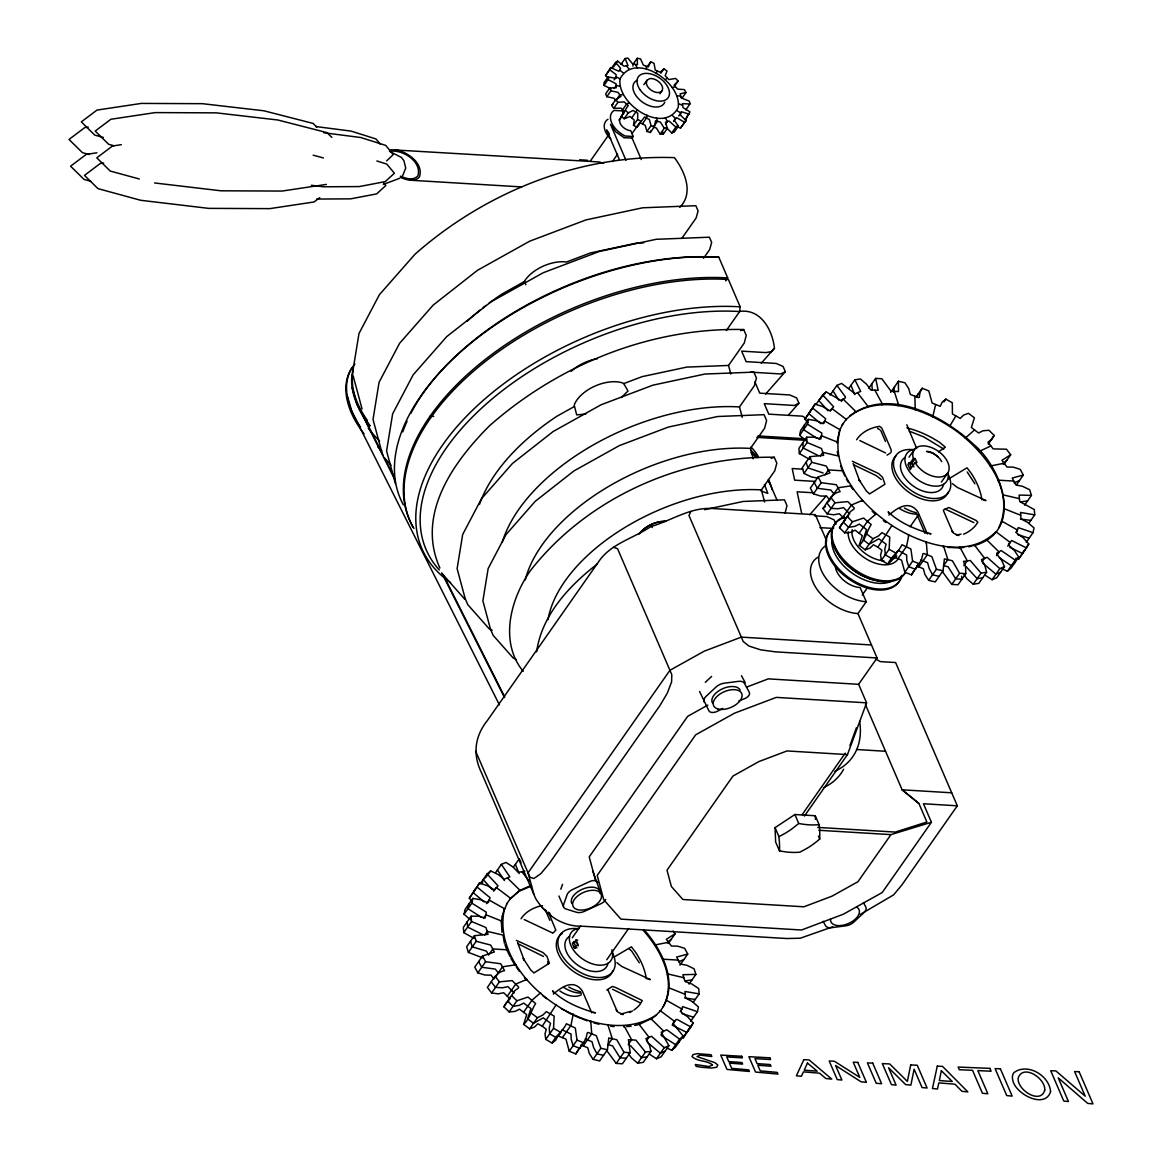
<?xml version="1.0" encoding="UTF-8"?>
<svg xmlns="http://www.w3.org/2000/svg" width="1162" height="1162" viewBox="0 0 1162 1162"><rect width="100%" height="100%" fill="white"/><g stroke="black" fill="none" stroke-linecap="round" stroke-linejoin="round"><path stroke-width="1.5" d="M673.016 930.98L675.122 933.769L666.334 939.303L671.447 946.028L677.562 946.144L684.65 948.352L687.73 954.06L676.618 957.067L680.307 963.995L686.858 965.288L694.063 968.759L695.864 974.381L682.922 974.715L685.028 981.541L691.739 983.967L698.725 988.572L699.146 993.873L684.97 991.491L685.406 997.897L691.971 1001.368L698.42 1006.917L697.447 1011.666L682.66 1006.641L680.903 1011.303L681.411 1012.363L687.555 1016.706L693.162 1022.996L690.853 1026.976L677.243 1019.524L676.11 1019.51L672.958 1023.272L683.198 1036.112L679.625 1039.148L666.814 1029.779L661.193 1032.234L668.934 1045.669L664.272 1047.645L651.577 1036.301L645.883 1038.654L649.253 1044.377L651.01 1051.276L645.462 1052.104L635.904 1040.121L628.41 1039.729L630.196 1052.67L624.009 1052.307L616.775 1039.758L608.801 1037.927L607.421 1049.809L600.856 1048.255L596.28 1035.662L588.19 1032.481L587.275 1032.8L585.837 1039.075L575.902 1053.905L569.235 1051.247L565.967 1039.133L557.891 1035.865L555.843 1040.063L552.211 1043.055L545.762 1039.409L553.548 1028.297L554.158 1016.111L546.343 1011.637L543.003 1014.934L537.41 1017.738L529.625 1028.849L523.655 1024.361L526.706 1014.658L519.501 1009.182L515.027 1011.419L509.13 1011.899L503.901 1006.786L506.254 1002.821L508.825 1000.932M916.339 396.591L922.178 388.268L928.83 390.926L932.098 403.025L940.189 406.308L942.222 402.11L945.853 399.118L952.317 402.764L952.419 413.919L960.233 418.407L963.559 415.11L968.44 413.323L974.41 417.797L971.359 427.514L978.578 432.99L983.037 430.753L988.949 430.274L994.164 435.387L991.811 439.352L987.961 442.185L993.176 448.881L1006.466 449.215L1010.708 454.749L1001.92 460.297L1007.033 467.022L1013.148 467.124L1020.236 469.332L1023.315 475.04L1012.204 478.047L1015.893 484.975L1022.458 486.282L1029.663 489.754L1031.449 495.375L1019.118 495.085L1019.699 501.548L1034.311 509.566L1034.732 514.853L1020.556 512.471L1020.991 518.877L1027.557 522.348L1034.006 527.911L1033.033 532.646L1018.246 527.621L1016.489 532.283L1016.997 533.343L1023.141 537.686L1028.762 543.99L1026.438 547.97L1011.695 540.504L1008.543 544.252L1008.819 545.283L1014.252 550.323L1018.783 557.092L1015.21 560.142L1001.179 550.527L996.778 553.214L996.793 554.187L1001.31 559.677L1004.52 566.664L999.857 568.639L987.177 557.295L981.469 559.634L984.839 565.357L986.596 572.256L981.048 573.084L970.27 560.476L963.501 561.406L965.593 567.114L965.796 573.665L959.594 573.287L952.361 560.738L944.401 558.907L943.021 570.789L936.441 569.249L931.866 556.642L923.775 553.475L922.86 553.78L921.437 560.055L911.487 574.885L904.835 572.227L901.552 560.128L893.476 556.845L891.443 561.043L887.797 564.035L881.348 560.389L889.133 549.292L889.743 537.105L881.929 532.632L878.603 535.914L872.996 538.732L865.211 549.829L859.255 545.356L862.306 535.638L855.087 530.162L850.613 532.399L844.716 532.879L839.501 527.766L841.84 523.801M832.718 926.811L800.298 938.213L786.645 938.518L583.004 926.259C562.757 926.826 546.242 915.511 535.74 898.705L481.489 772.759C472.484 754.399 474.75 736.272 487.386 720.513L598.386 562.074C610.413 543.685 633.464 538.442 650.764 526.618C671.578 520.591 691.07 506.617 713.555 508.578L815.375 514.708L826.705 541.027M819.704 839.051L819.806 834.926A76.445 13.305 73.5 0 0 819.137 824.7L815.274 815.753L794.895 814.518L775.069 827.649L775.635 842L779.499 850.947L786.587 852.022A76.445 47.076 35 0 0 799.877 852.167L806.777 848.463A76.445 60.38 -53.4 0 0 819.704 839.051L818.411 836.059M632.912 66.103L633.116 64.171L637.226 58.303L640.509 58.855L643.312 65.028L648.193 67.047L650.647 61.877L652.347 62.501L654.032 63.329L655.237 70.04L660.103 72.204L663.894 68.848L667.017 71.027L665.143 75.733L668.818 79.582L675.558 78.435L676.909 79.728L678.071 81.122L674.991 85.523M637.226 58.303L637.444 64.738L632.738 64.026L627.93 58.1L625.098 58.507L620.987 64.375L622.324 64.055M625.098 58.507L627.974 65.508L623.936 66.176L617.647 61.136L615.569 62.457L620.595 68.311L618.925 71.274L610.776 67.643L610.108 68.602L609.687 69.735L616.121 74.629L616.049 78.391L608.06 76.91L608.089 79.539L603.979 85.422L611.11 88.82M620.087 78.842C616.296 104.072 663.72 135.388 678.201 107.427C682.007 82.197 634.568 50.867 620.087 78.842L616.194 76.924L614.146 79.858M646.856 115.009L646.551 117.928L642.441 123.797L639.521 122.983M678.071 81.122L674.033 85.175L677.591 89.082L684.36 89.619L685.987 92.524L680.22 93.773L681.15 97.84L689.327 101.181L689.763 102.619L689.908 103.984L682.341 103.65L683.082 107.674L689.952 111.872L685.304 120.136L687.904 114.806M726.352 330.502L739.642 311.532L740.165 306.812L728.385 279.476A232.255 129.534 -23.3 0 0 485.614 361.266A232.255 129.534 -23.3 0 0 412.946 527.112M922.178 388.268L919.97 392.32L919.302 397.244L918.372 397.549L910.296 394.383L908.8 388.762L904.995 382.806L898.429 381.252L898.487 391.594L890.934 391.086L881.856 378.754L875.654 378.391L868.842 388.108M501.984 932.345L501.403 921.989L502.216 915.54M672.144 1025.16L674.701 1021.514L660.379 1010.766L659.813 1011.565C680.104 985.972 663.052 950.69 643.995 929.745L643.428 930.544C661.004 950.4 676.923 980.568 663.299 1006.626M837.192 441.357L839.545 430.521L842.711 424.217M849.93 415.749C883.222 392.146 928.162 410.462 957.706 431.973C985.434 453.122 1015.864 491.265 998.884 527.606M352.957 370.504L358.985 333.523L379.408 294.683L415.066 254.158C484.801 192.689 576.875 155.33 670.343 157.524L674.425 157.625C684.708 171.38 694.135 192.921 679.785 207.402M585.721 414.035L576.686 414.892L574.202 405.16A30.619 17.081 -23.3 0 1 622.251 382.835L623.776 383.591L627.988 391.057L621.307 397.491M536.626 651.867C541.608 615.294 569.206 585.619 597.5 563.875M893.505 392.233L894.537 386.801M470.508 919.825L464.059 914.262L465.032 909.512L472.818 898.415L480.647 899.722L487.328 902.627L488.33 902.424L490.088 897.747L477.103 887.071L479.427 883.091L487.328 885.662L493.748 889.526L494.881 889.54L498.019 885.793L487.081 873.969L490.64 870.919L498.309 874.608L504.177 879.271L509.784 876.831L501.345 864.397L506.007 862.422L513.096 867.041L518.165 872.313L524.861 871.253M472.818 898.415L471.845 903.15L464.059 914.262M806.108 440.805L799.645 435.242L800.618 430.506L808.403 419.395L816.232 420.702L822.914 423.607L823.916 423.404L825.674 418.741L812.688 408.065L815.012 404.085L822.928 406.642L829.334 410.52L830.467 410.535L833.619 406.773L822.667 394.949L826.24 391.914L840.968 400.498L845.37 397.811L845.37 396.852L836.931 385.392L841.593 383.416L854.985 393.744L860.693 391.391L854.854 379.785L860.403 378.957L866.634 384.288L870.672 389.924L878.167 390.316L875.654 378.391M808.403 419.395L807.43 424.145L799.645 435.242M468.925 903.963L467.952 908.713L481.329 917.225M646.943 80.265L646.319 83.286A9.18 5.665 35 0 0 656.791 92.481A9.18 5.665 35 0 0 661.788 85.392A9.18 5.665 35 0 0 649.573 78.667L646.943 80.265L643.835 84.695M804.511 424.943L803.538 429.693L816.915 438.205M891.239 452.178L891.022 449.491L881.842 428.168L879.518 426.309L875.102 427.224A73.409 45.202 35 0 0 858.181 437.537L856.626 439.744M935.642 404.579L932.737 416.766M785.004 513.328L786.994 505.717L784.452 499.82L743.259 501.447L704.622 509.697M523.655 1024.361C529.988 1018.522 531.15 1010.286 535.609 1003.59L527.998 997.054L516.916 1000.787L509.13 1011.899M859.255 545.356C865.574 539.517 866.736 531.281 871.195 524.57L863.584 518.034L852.501 521.782L844.716 532.879M502.652 914.044L507.126 903.237M486.471 903.629L489.028 899.984L504.511 908.742C488.36 977.736 596.702 1053.643 656.08 1015.094M822.914 423.389L824.613 420.964L840.097 429.722C829.145 469.027 861.681 505.049 891.937 525.485C921.277 544.382 967.496 560.026 995.965 531.746L1010.286 542.494L1007.744 546.14M560.81 889.206L562.524 884.297M642.441 123.797L645.273 125.438L646.929 131.48L650.313 132.483L650.938 130.769M650.313 132.483L654.424 126.614L655.557 120.746L660.423 122.126L664.272 128.256L667.38 128.328L665.434 122.242L669.08 121.051L675.863 127.108L678.347 126.222L674.25 120.122L676.647 117.696L684.563 122.271L686.161 120.528L680.351 115.082L681.237 111.683L689.415 114.268M849.901 745.713L856.423 727.673M608.685 78.391L605.576 75.603L610.776 67.643M656.225 73.613L657.184 70.998M638.664 125.307L636.791 127.152L633.493 125.307L634.205 120.006L630.036 116.49L624.168 118.756L621.307 116.287L624.314 112.307L621.205 108.24L613.797 108.226L612.635 106.831L611.691 105.393L615.802 99.525L620.958 96.475L618.01 92.364L610.922 90.825L609.803 87.934L616.209 87.702L616.078 83.867L608.089 79.539M621.307 116.287L628.221 105.481L624.168 101.878L617.908 102.358L615.802 99.525M804.424 816.058L847.49 754.588L866.591 702.836L858.616 684.316L877.078 657.968L857.948 613.565A38.942 23.981 35 0 1 817.278 589.671A38.942 23.981 35 0 1 817.946 557.194M402.56 175.941L405.727 168.083L403.897 160.676L401.471 157.48L389.415 151.263M690.896 511.425L688.964 515.521L743.201 641.468L748.865 646.028L760.587 649.819L775.257 651.838L877.078 657.968M561.464 1031.188L560.099 1033.991L556.104 1037.506L549.655 1033.86L549.248 1027.862L550.541 1023.243L543.264 1017.839L533.518 1023.301L527.548 1018.813L530.961 1008.587L523.742 1003.111L519.283 1005.348L513.023 1006.35L507.794 1001.223L510.51 996.749M488.839 303.282A188.055 104.885 -23.3 0 1 502.144 293.942L524.469 281.495L525.253 280.013A30.619 17.081 -23.3 0 1 564.485 261.784L566.243 262.089L590.354 252.967L636.456 243.105L643.675 242.829M575.902 1053.905L578.11 1049.852M911.487 574.885L913.695 570.832M916.571 396.867L918.285 393.816M582.351 1043.781L579.794 1048.356L573.127 1045.698L571.167 1039.322L571.065 1034.093L562.147 1029.793M917.951 564.761L915.38 569.336L908.728 566.678L906.752 560.302L906.65 555.073L898.792 550.686L897.732 550.773L895.684 554.971L891.69 558.486L885.241 554.84L884.834 548.842L886.127 544.223L878.85 538.819L869.103 544.281L863.134 539.793L866.547 529.582L859.328 524.106L854.869 526.342L848.609 527.33L843.394 522.217L846.096 517.744L848.667 515.841M472.193 901.61L469.317 898.182L479.427 883.091M807.793 422.605L804.903 419.162L815.012 404.085M1015.82 558.254L1018.653 559.067L1024.869 549.539L1022.545 553.519L1009.865 547.346M475.534 888.654L473.21 892.634L484.089 901.886M811.12 409.634L808.796 413.614L820.909 423.738M891.937 525.485L877.862 547.171L873.432 544.76L870.106 548.043L865.211 549.829M955.803 415.981L949.674 426.338M685.391 1034.107L683.067 1038.087L690.853 1026.976M689.284 1028.559L686.96 1032.539L672.987 1025.581M988.47 443.928L990.271 440.935M503.901 1006.786L514.751 990.692L518.615 987.86L518.47 986.843L512.166 980.612L499.399 981.846L491.613 992.958L487.372 987.424C492.136 981.149 495.854 972.187 504.526 970.662L500.72 963.748L485.629 961.729L482.535 956.021L494.358 951.983L490.669 945.069L476.202 941.307L474.416 935.686L488.055 934.335L485.948 927.523L471.54 921.495L471.118 916.208L478.541 916.179L485.208 917.995L486.312 912.199L471.845 903.15M839.501 527.766L850.337 511.672L854.201 508.84L854.055 507.823L847.752 501.592L834.984 502.826L827.199 513.938L822.957 508.404C827.736 502.129 831.455 493.182 840.126 491.642L836.32 484.728L821.214 482.709L818.121 477.001L829.944 472.978L826.269 466.049L811.788 462.302L810.001 456.681L823.655 455.33L821.534 448.503L807.125 442.49L806.704 437.188L814.126 437.159L820.793 438.975L821.897 433.179L807.43 424.145M605.576 75.603L609.687 69.735M615.569 62.457L611.459 68.326L612.389 67.556M613.536 67.004L617.647 61.136M608.06 76.91L603.949 82.778L603.979 85.422M609.803 87.934L605.692 93.802L606.811 96.693L613.899 98.233L615.758 100.673L619.869 94.805L623.326 94.601M606.811 96.693L610.922 90.825M614.204 88.385L616.252 85.451L620.145 86.351M613.797 108.226L617.908 102.358M647.554 66.278L650.647 61.877M622.556 109.853L626.667 103.984L629.31 102.692M590.107 161.387L608.714 134.836M619.041 120.093L622.135 115.663M624.168 118.756L628.279 112.888L633.029 110.434L637.764 113.15L637.604 119.439L633.493 125.307M660.815 73.25L663.894 68.848M631.779 117.841L637.459 109.751M612.389 161.605L617.545 154.241M632.012 133.586L639.245 123.274M659.914 93.773L661.977 90.825M636.791 127.152L644.605 116.97L649.384 119.57L651.04 125.612L654.424 126.614M641.322 159.557L632.099 138.133L633.246 136.491L630.748 130.696A9.18 5.665 35 0 1 621.162 125.06A9.18 5.665 35 0 1 621.321 117.391M646.929 131.48L651.04 125.612M685.987 92.524L681.876 98.392L681.179 96.925M665.477 124.363L667.54 121.429L665.361 118.088M656.515 117.885L657.489 121.197L653.378 127.065L656.312 127.994L660.161 134.124L664.272 128.256M660.161 134.124L663.27 134.196L667.38 128.328M673.524 121.516L675.587 118.582L672.464 115.575M678.71 115.924L680.758 112.99L677.025 110.637M685.798 109.853L689.908 103.984M666.131 127.413L671.752 132.976L675.863 127.108M678.347 126.222L674.236 132.09L671.752 132.976M676.763 126.164L680.453 128.14L684.563 122.271M686.161 120.528L680.453 128.14M681.774 238.471L696.125 217.991L698.101 210.947L695.835 205.689L642.644 207.795L585.968 219.909L529.64 241.217L477.524 270.281L433.165 305.112L399.583 343.327L379.059 382.327L373.017 419.467L381.833 452.192M703.547 258.284L709.692 249.51L711.667 242.451L709.401 237.208L656.21 239.299L599.534 251.413L543.206 272.736L491.09 301.8L446.731 336.617L413.149 374.832L392.64 413.846L386.583 450.972L395.414 483.697M725.64 280.87L727.717 277.921L718.799 257.209L716.228 257.151A228.769 127.588 -23.3 0 0 410.796 413.483M730.825 374.091L728.545 365.449L744.246 343.037L746.236 335.44L743.695 329.543C650.633 327.35 558.966 364.534 489.551 425.728C452.919 462.418 415.909 514.577 439.89 568.044M502.289 542.102A172.266 96.083 -23.3 0 1 739.497 406.932L754.428 385.61L756.433 377.999L753.891 372.116L705 374.033L652.884 385.174L601.103 404.768L553.199 431.494L512.413 463.507L481.533 498.643L462.679 534.491L457.116 568.639L465.221 598.72L467.763 604.618L488.999 628.613L492.136 630.167M525.239 579.954A162.796 90.796 -23.3 0 1 750.449 448.416L764.625 428.182L766.615 420.571L764.073 414.674L717.753 416.504L668.368 427.064L619.317 445.627L573.912 470.944L535.275 501.272L506.022 534.564L488.156 568.538L482.884 600.885L490.567 629.397L493.109 635.294L513.226 658.026L516.349 659.566M469.317 898.182L477.103 887.071M804.903 419.162L812.688 408.065M480.269 883.686L487.081 873.969M815.855 404.666L822.667 394.949M487.735 875.088L490.64 870.919M826.24 391.914L818.774 400.512L828.012 410.796M548.072 619.622A153.326 85.523 -23.3 0 1 761.4 489.899L774.807 470.755L776.812 463.144L774.27 457.247C681.876 455.896 587.827 497.263 530.511 570.498C510.481 598.924 499.094 642.136 523.205 671.331M495.506 872.735L501.345 864.397M830.118 395.109L836.931 385.392M471.118 916.208L463.347 927.305L463.754 932.607L474.096 938.431M806.704 437.188L798.933 448.3L799.34 453.587L809.696 459.411M463.754 932.607L471.54 921.495M799.34 453.587L807.125 442.49M493.734 891.181L496.29 887.536L510.612 898.299L519.966 890.31L530.598 885.676M830.176 410.956L831.876 408.53L846.197 419.279L845.631 420.078C882.248 383.983 942.091 414.573 973.015 443.84C1002.632 468.039 1024.724 531.557 973.814 545.719L974.366 544.92L984.563 558.196L982.006 561.827M513.43 867.128L519.269 858.805L521.099 862.785M849.015 388.108L854.854 379.785M841.332 401.427L843.031 399.002L855.566 411.29L855 412.089M483.436 918.445L485.977 914.814L501.955 921.19L501.403 921.989M819.021 439.439L821.563 435.794L837.541 442.17L836.989 442.969M474.416 935.686L466.63 946.798L468.417 952.419L483.261 958.069M810.001 456.681L802.216 467.778L804.002 473.399L811.207 476.87L817.772 478.178M468.417 952.419L476.202 941.307M804.002 473.399L811.788 462.302M484.743 935.018L487.285 931.372L503.059 935.09L504.395 943.21M820.328 455.998L822.87 452.367L838.644 456.07M503.945 909.541L504.511 908.742M839.545 430.521L840.097 429.722M506.574 904.036L510.612 898.299L510.045 899.097L519.966 890.31L507.445 878.022M482.535 956.021L474.75 967.133L477.843 972.841L484.932 975.034L491.047 975.15L494.039 978.898M818.121 477.001L810.35 488.113L813.429 493.821L820.517 496.029L826.632 496.13L829.624 499.878L838.122 487.75L851.441 485.789L850.874 486.587L852.966 489.536M867.23 406.903L867.796 406.104L857.6 392.829M489.492 953.799L492.891 948.947L507.75 949.848L507.198 950.647L510.103 956.646M825.078 474.793L828.477 469.942L843.336 470.828L842.784 471.627L844.963 476.13M477.843 972.841L485.629 961.729M813.429 493.821L821.214 482.709M881.784 404.754L882.35 403.955L874.942 390.272M890.644 392.364L898.429 381.252M494.881 977.692L502.536 966.769L515.855 964.809L515.289 965.607L510.83 958.142M898.037 405.741L898.604 404.942L894.304 391.449M915.278 409.808L914.828 396.286M509.973 998.971L507.3 996.183L515.797 984.054L526.996 979.319L526.43 980.118L524.454 977.721M845.558 519.951L842.9 517.163L851.397 505.034L862.582 500.299L862.015 501.098M943.922 401.892L945.853 399.118M572.3 937.778L580.637 925.882M909.018 457.16L914.218 449.723M523.626 1012.175L532.123 1000.046L540.693 992.74M859.212 533.155L867.709 521.026L876.279 513.72L875.712 514.519L872.154 511.251M574.711 948.41L577.761 944.067L576.599 942.033L573.665 941.685L572.358 943.544L574.086 947.582L577.006 947.756M909.25 462.665L907.943 464.539L909.686 468.562L910.993 466.703L909.25 462.665L912.155 462.839L913.898 466.877M573.999 942.934L576.018 940.029L577.775 940.131M910.383 462.781L913.419 458.424L912.853 456.434A20.408 12.579 35 0 1 935.149 449.287A20.408 12.579 35 0 1 946.129 474.779A20.408 12.579 35 0 1 916.31 464.495L915.162 462.461L910.078 469.709M911.11 464.335L915.177 458.54L913.419 458.424M574.086 947.582L575.393 945.708L573.665 941.685M555.785 1005.29L556.337 1004.491L542.276 1026.177L537.846 1023.766L534.505 1027.063L529.625 1028.849M965.317 438.103L974.453 429.998M606.767 959.739L628.627 928.525M862.248 595.075L867.462 587.638M910.151 526.691L918.488 514.795M941.394 482.085L947.64 473.166M552.211 1043.055C555.61 1035.502 563.091 1031.086 566.388 1023.737L575.306 1028.021L577.02 1040.135L569.235 1051.247M887.797 564.035C891.196 556.496 898.676 552.066 901.973 544.717L910.892 549.001L912.606 561.13L904.835 572.227M572.706 1014.862L573.273 1014.063L570.934 1025.45L562.437 1037.579M908.306 535.856L908.858 535.057L906.52 546.445L898.023 558.573M857.948 613.565L866.256 601.713L860.171 587.58A20.408 12.579 35 0 1 835.376 566.998M979.014 451.524L990.765 445.99M988.325 443.71L994.164 435.387M590.18 1021.834L590.732 1021.035L591.734 1033.759L583.237 1045.887L580.884 1045.045M925.765 542.828L926.317 542.029L927.334 554.739L918.837 566.867L916.469 566.025M654.569 945.055L668.455 942.28M990.155 466.035L1004.041 463.275M942.992 546.881L943.559 546.082L947.858 559.576L944.459 564.427M668.31 943.486L675.122 933.769M1003.895 464.466L1010.708 454.749M583.237 1045.887L587.783 1047.79L589.279 1053.397L593.07 1059.366L600.856 1048.255M662.674 960.015L663.226 959.216L678.1 960.102M918.837 566.867L923.369 568.77L924.865 574.391L928.67 580.346L936.441 569.249M998.26 480.995L998.812 480.197L1013.685 481.083M607.421 1049.809L599.65 1060.921L593.07 1059.366M623.66 1026.874L624.226 1026.075L631.634 1039.758L628.235 1044.609M943.021 570.789L935.236 581.901L928.67 580.346M947.974 547.418L959.246 547.868L959.812 547.07L967.22 560.752L963.821 565.603M667.366 974.758L667.932 973.959L683.692 977.678M1002.951 495.753L1003.518 494.954L1019.277 498.658M679.944 965.157L687.73 954.06M1016.518 484.757L1023.315 475.04M668.47 988.673L669.021 987.874L684.999 994.251M1004.055 509.653L1004.607 508.854L1020.585 515.231M607.13 1051.087L616.223 1063.404L624.009 1052.307M942.716 572.067L951.809 584.399L959.594 573.287M639.826 1024.172L651.01 1018.754L663.546 1031.028L660.989 1034.674M986.044 540.533L986.596 539.734L999.131 552.023L996.575 555.654M665.913 1001.121L666.465 1000.322L681.963 1009.066L680.264 1011.492M1001.499 522.101L1002.065 521.302L1017.549 530.061L1015.849 532.486M630.196 1052.67L622.425 1063.782L616.223 1063.404M965.796 573.665L958.011 584.762L951.809 584.399M995.413 532.545L995.965 531.746M802.158 814.649L845.21 753.208M646.421 1040.847L648.977 1037.201L638.78 1023.925M689.051 984.112L695.864 974.381M1024.637 505.092L1031.449 495.375M628.41 1053.658L631.431 1057.87L637.677 1063.201L645.462 1052.104M963.995 574.638L967.016 578.865L973.262 584.195L981.048 573.084M651.01 1051.276L643.225 1062.388L637.677 1063.201M986.596 572.256L978.811 583.368L973.262 584.195M693.307 1002.21L699.146 993.873M1028.893 523.19L1034.732 514.853M649.384 1054.137L656.486 1058.756L664.272 1047.645M984.969 575.117L992.072 579.736L999.857 568.639M668.934 1045.669L661.149 1056.781L656.486 1058.756M1004.52 566.664L996.735 577.761L992.072 579.736M690.635 1021.383L697.447 1011.666M1026.235 542.363L1033.033 532.646M666.349 1047.833L671.839 1050.259L679.625 1039.148M1001.934 568.814L1007.425 571.239L1015.21 560.142M683.198 1036.112L675.412 1047.223L671.839 1050.259M1018.783 557.092L1010.998 568.203L1007.425 571.239M686.364 1032.713L693.162 1022.996M1025.843 548.144L1028.762 543.99M1018.653 559.067L1026.438 547.97M875.582 658.956L880.317 661.614L895.611 662.543L957.314 805.803L923.441 803.755L931.416 822.275L890.934 834.621L857.948 881.711L831.992 896.178L803.944 906.796L682.893 899.504L671.389 886.504L667.003 870.207L732.975 776.042L758.931 761.56L786.979 750.942L847.49 754.588M931.416 822.275L882.19 892.561L843.452 914.16L801.577 930.007L620.929 919.127L603.746 899.722L597.195 875.393L695.66 734.834L734.399 713.236L776.274 697.389L866.591 702.836M957.314 805.803L901.814 885.023L893.593 894.885L860.272 914.45M842.159 425.016L846.197 419.279M521.041 918.764L522.595 916.557A73.409 45.202 35 0 1 539.517 906.244L542.465 905.619M761.313 363.183L774.458 348.237C772.425 329.95 760.718 308.162 739.221 311.474M765.642 394.078L785.323 371.666L783.057 366.422L776.245 363.459L746.164 361.643L741.632 351.142L765.758 352.594L771.437 351.621L774.458 348.237M788.475 415.037L798.89 403.185L796.638 397.927L789.811 394.964L759.73 393.148L754.864 381.833M809.754 514.722L825.993 496.232M638.824 534.186C645.07 526.357 654.99 521.549 664.969 521.302M606.84 989.995L612.359 986.451L615.337 987.351L642.252 1000.54L639.884 1004.636A73.409 45.202 35 0 1 633.944 1009.996M655.528 1015.893L660.379 1010.766M386.626 160.893L393.293 154.531L385.711 145.395L360.845 137.537L323.617 132.729M705.319 682.326L711.609 676.429M819.137 824.7L812.616 824.962A76.445 47.076 35 0 1 798.744 823.466L792.426 828.521A76.445 60.38 -53.4 0 1 778.918 836.596L779.397 842.043A76.445 13.305 73.5 0 1 779.499 850.947M481.068 883.57L482.869 882.031M948.7 478.904L967.031 467.807L971.374 473.53A73.409 45.202 35 0 1 981.396 496.799L981.817 499.776M486.762 876.482L483.189 879.518L492.427 889.816M1014.891 562.64L1011.318 565.691L999.32 557.76M679.305 1041.66L675.732 1044.711L661.352 1035.618M665.114 79.858L667.264 78.072M829.595 500.59L826.85 502.855L831.091 508.39L838.092 508.738L843.51 507.649L849.8 513.894M1002.704 463.696L1006.815 460.297M667.119 942.716L671.229 939.317M611.691 105.393L613.115 104.231M319.753 197.671L314.045 201.97L269.729 208.637L208.623 208.361L140.66 200.285L97.957 188.622L84.477 175.389L100.15 163.581L103.694 163.043M822.957 508.404L825.485 506.53M887.042 455.141L890.353 453.107M650.444 1019.553L654.25 1016.808M869.394 494.01L884.965 484.249L882.612 477.393L878.617 473.559L852.356 461.256M938.533 451.844L945.345 447.152L939.666 442.446A73.409 45.202 35 0 0 912.722 429.49L906.897 427.877M888.93 515.086C898.357 506.995 909.541 500.125 917.922 511.963L927.363 533.895M533.808 973.03L549.379 963.254L547.011 956.413L543.032 952.564L516.349 940.378M553.33 994.106C562.771 986.015 573.955 979.145 582.336 990.968L591.748 1012.828M614.233 956.965L631.445 946.827L635.788 952.549A73.409 45.202 35 0 1 645.811 975.819L646.232 978.796M573.941 406.744L556.932 416.228A181.737 101.37 -23.3 0 0 479.528 504.308M707.832 705.087L687.686 716.315L589.221 856.873L595.772 881.203M722.662 708.399L717.985 711.013A7.016 3.907 -23.3 0 1 708.951 710.926L699.582 691.477M943.312 510.045L948.817 507.489L976.225 520.503L977.808 522.304L975.484 525.616A73.409 45.202 35 0 1 963.618 534.186M519.414 891.109L531.644 885.923M553.083 932.984L555.843 930.21L548.377 912.112M785.323 371.666L780.762 373.961L750.681 372.145M798.89 403.185L794.343 405.465L764.247 403.65L768.779 414.151L802.535 416.185L806.428 418.683M1000.627 572.212L995.965 574.188L982.921 563.352M665.042 1051.232L660.379 1053.208L647.336 1042.372M1014.077 482.767L1019.437 480.589M678.492 961.787L683.837 959.609M623.776 383.591L642.165 376.633L686.727 367.105L728.545 365.449M746.527 687.12L768.285 678.869L858.616 684.316M738.872 700.875L743.912 698.958A6.638 3.704 -23.3 0 0 749.243 692.203L744.392 683.271A8.846 4.938 -23.3 0 0 738.335 681.368L724.144 683.212A8.846 4.924 -23.3 0 0 716.141 686.931L706.075 696.358A8.846 4.924 -23.3 0 0 704.099 701.979M740.673 330.676L743.695 329.543M771.248 458.394L774.27 457.247M383.358 184.409L399.626 178.323M630.559 1011.361L620.798 1014.092L623.224 1014.513L618.111 1012.262L616.223 1009.662L617.211 1011.419L607.958 989.908M984.388 499.907L983.531 500.125L985.972 500.575L957.386 487.474L952.448 483.653M648.803 978.927L647.946 979.145L650.371 979.581L621.801 966.493L616.862 962.673M672.275 87.528L675.383 86.787M961.032 534.113L956.384 535.072L958.81 535.493L953.697 533.256L951.809 530.642L952.811 532.414L943.544 510.902M968.542 546.808L972.057 546.082M634.713 1025.465L638.214 1024.724M88.225 127.108L84.681 127.646L69.008 139.455L82.473 152.672L89.314 154.546M121.327 144.684L112.453 146.02L96.795 157.829L110.259 171.061L139.309 178.992M96.896 152.788L86.264 154.401L70.591 166.195L84.056 179.427L90.897 181.301M326.362 184.409L282.032 191.062L220.925 190.8L154.575 182.957M982.703 577.819L977.155 578.632L966.029 566.533M647.118 1056.839L641.569 1057.652L630.429 1045.553M1021.209 501.795L1027.557 500.924M685.624 980.801L691.971 979.944M959.246 547.868L963.763 547.447M626.681 1026.612L631.198 1026.191M390.839 149.724L598.938 161.939L603.659 163.246M391.87 151.104C404.332 150.392 421.937 162.128 417.913 175.854C413.411 180.865 405.756 178.585 400.483 176.145M400.294 177.263C406.09 179.95 414.514 182.463 419.467 176.944C423.956 163.043 407.092 151.597 394.949 149.666M316.601 199.065L350.692 198.847L376.677 193.894L385.799 185.513L383.634 182.913M633.246 136.491L625.214 136.012A19.391 11.94 35 0 1 614.175 110.405L622.222 110.884L623.471 113.789M623.907 137.61L632.099 138.133M579.577 159.804L587.609 160.283M409.721 180.183L521.767 186.922M430.1 416.185L433.687 416.403M757.914 435.924L806.37 438.844M756.796 437.377L806.341 440.354M915.162 462.461L916.905 462.563L915.177 458.54M802.855 469.187L792.193 468.533L794.663 480.167L815.608 481.431M813.313 492.775L797.117 491.802L801.678 513.401M814.431 515.812L826.821 516.567L834.084 519.864L835.986 524.294M819.907 527.635L831.905 528.347M871.471 644.968L741.327 637.125L704.245 651.17L669.922 670.3L528.056 872.822L533.866 894.362M856.554 749.519L885.531 751.262M951.707 792.804L902.133 789.811L865.429 704.579M817.743 827.402L895.292 832.079L926.884 822.013L918.91 803.494L902.133 789.811L918.91 803.494M818.949 830.293L890.934 834.621M552.516 932.941L524.178 919.549M626.303 1058.233L620.116 1057.856L612.519 1045.815L608.016 1044.667L612.272 1038.596L607.973 1025.102M1030.839 520.416L1020.454 519.022M695.254 999.436L684.868 998.027M676.938 95.821L680.656 96.17M943.602 565.647L948.105 566.795L955.701 578.836L961.904 579.213L961.628 576.192M610.733 1026.249L614.044 1026.612M315.628 126.513L351.142 131.117L375.994 138.961L380.337 144.19M311.358 185.266L323.414 186.791L359.29 186.574L385.276 181.606L394.397 173.24L386.815 164.103L376.88 160.952M827.199 513.938L833.851 514.81L839.254 513.72L842.9 517.163M491.613 992.958L498.266 993.83L503.669 992.74L507.3 996.183M928.903 533.489L931.052 533.866C915.612 529.567 899.737 523.045 888.146 511.817L889.308 513.793M593.317 1012.509L595.467 1012.872C580.027 1008.587 564.151 1002.065 552.56 990.837L553.722 992.813M939.128 576.352L932.549 574.798L929.121 568.32L927.61 562.713L920.711 559.953M603.543 1055.357L596.963 1053.818L593.535 1047.34L592.024 1041.718L585.125 1038.973M1029.154 538.209L1017.665 534.636M693.554 1017.215L682.079 1013.656M313.188 155.171L323.428 157.959M103.316 137.45L94.776 135.112L81.311 121.879L96.983 110.085L141.299 103.418L202.406 103.679L263.919 110.797L313.086 123.419L316.747 127.036M113.789 145.7L108.676 144.306L95.197 131.074L110.869 119.265L155.2 112.598L216.306 112.859L277.82 119.991L326.972 132.613L331.867 137.421M593.651 1022.807L598.866 1024.245M613.623 547.317L617.559 548.696L671.796 674.643L671.592 681.92L667.308 693.162L660.089 705.334L549.089 863.773L540.867 873.635L533.852 878.53L529.916 877.165L475.679 751.204M909.309 431.146L923.746 436.912L943.762 449.055M582.888 1019.219L587.26 1020.788M678.579 103.81L682.515 105.234M912.606 561.13L919.273 563.773M577.02 1040.135L583.687 1042.793M945.011 508.985L973.887 522.624M574.159 1015.501L581.421 1018.696M859.764 440.529L885.589 452.948M853.939 464.931L876.279 475.679L881.217 479.499M518.354 943.951L543.525 956.457M612.49 989.225L640.364 1002.937M640.901 121.284L637.604 119.439M760.994 490.96L767.806 493.4L764.48 484.525M565.56 1011.129L571.283 1014.121M889.133 549.292L895.582 552.938M553.548 1028.297L559.997 1031.943M877.862 547.171L881.885 550.28L880.593 554.913L881.348 560.389M561.348 1008.689L564.136 1010.388M542.276 1026.177L546.285 1029.3L545.007 1033.919L545.762 1039.409M877.557 428.284L879.968 429.896M541.971 907.304L546.256 911.516L545.268 909.759L549.844 920.377M624.052 137.653L615.831 131.887L610.5 124.363L626.013 160.371M938.228 457L932.65 453.078L926.608 451.408C933.159 451.306 939.738 457.741 941.728 461.619M883.338 520.649L886.01 522.522M867.026 534.244L872.996 538.732M531.441 1013.264L537.41 1017.738M619.709 70.156L623.195 72.872M628.279 112.888L625.417 110.419M542.669 995.587L546.474 998.637M823.088 472.978L807.895 467.85L806.108 462.229M868.944 493.284L866.474 491.177L858.762 479.34L859.778 481.184L853.155 463.493M629.136 948.889L631.605 950.995L639.303 962.819M533.343 972.303L530.874 970.197L523.176 958.359L524.193 960.204L517.569 942.513M847.272 516.654L852.501 521.782M511.687 995.674L516.916 1000.787M514.214 992.914L507.925 986.669L502.507 987.758L495.506 987.395L491.25 981.875M818.222 455.548L803.232 448.038L802.826 442.737M482.637 934.568L467.647 927.058L467.226 921.756M384.099 457.45L391.028 465.279M442.417 573.941L464.771 599.2M626.42 65.885L629.107 69.095M838.862 400.164L833.038 390.94M504.395 880.549L497.452 869.96M830.728 497.292L834.984 502.826M495.143 976.312L499.399 981.846M522.014 871.849L529.146 881.145M967.191 471.975L974.889 483.813M609.266 133.688L606.593 129.926L619.288 159.397M516.335 967.074L519.458 971.49M846.43 479.122L848.202 482.114M833.866 493.821L830.888 490.073L817.322 488.258L814.228 482.564M498.28 972.841L495.288 969.079L481.736 967.278L478.642 961.584M854.753 394.601L850.962 385.334M519.167 873.606L515.376 864.354M741.487 675.747L744.711 681.702A6.638 3.704 -23.3 0 1 745.103 683.009M863.41 902.583L865.835 907.043A8.846 4.924 -23.3 0 1 863.874 912.678L853.809 922.105A8.846 4.924 -23.3 0 1 845.791 925.823L831.6 927.668A8.846 4.938 -23.3 0 1 825.557 925.765L823.132 921.292M361.295 411.842L383.286 455.562M384.927 458.801L393.061 474.997M443.564 575.393L504.642 696.851M395.283 480.429L356.966 404.245L352.13 387.585M441.749 572.808L504.511 697.621M499.428 704.884L351.883 411.508L347.046 394.848M635.585 64.549L637.197 67.933M916.687 448.547L906.81 424.798M880.854 430.739L885.429 441.371M916.978 514.606L925.083 533.445M768.576 480.545L777.16 500.488M794.895 814.518L798.744 823.466M651.01 524.701L652.245 527.563M775.069 827.649L778.918 836.596M524.469 281.495L525.863 284.734M599.795 890.542L593.172 872.212A6.638 3.704 -23.3 0 0 592.547 871.006M558.907 895.989L563.439 906.491M578.298 945.883L576.018 940.029M549.699 912.998L550.948 915.903M840.547 465.671L842.218 470.145M504.962 944.691L506.632 949.151M488.636 955.019L486.428 951.126L472.309 946.87L470.523 941.249M353.204 376.081L362.065 408.966M739.497 406.932L742.227 417.303M750.449 448.416L753.179 458.787M761.4 489.899L764.596 501.999M837.323 451.553L837.831 455.097M663.037 132.119L663.27 134.196M646.232 66.321L646.566 69.488M871.761 383.939L872.313 389.982M815.274 815.753L815.419 819.341M610.791 139.106A19.391 11.94 35 0 1 607.973 119.265M381.775 450.609A85.741 52.798 35 0 1 377.955 447.196M360.569 427.151A85.741 52.798 35 0 1 354.962 363.938M369.806 425.568A85.741 52.798 35 0 1 353.335 368.775M370.01 425.829A81.456 50.169 35 0 1 360.932 411.406M768.678 480.414A113.237 63.155 -23.3 0 1 772.134 489.725M750.957 447.065A113.237 63.155 -23.3 0 1 758.19 456.419M750.637 450.188A113.237 63.155 -23.3 0 1 757.856 457.668M750.986 452.846A113.237 63.155 -23.3 0 1 756.317 457.508M768.372 479.47A113.237 63.155 -23.3 0 1 769.796 484.278M581.407 994.716A20.408 12.579 35 0 1 559.91 991.012M632.549 1010.882A73.409 45.202 35 0 1 629.586 1012.494M581.508 993.089A24.3 14.961 35 0 1 563.904 987.497M580.709 991.782A32.115 19.783 35 0 1 568.814 987.032M548.348 964.01A32.115 19.783 35 0 1 547.694 961.497M612.679 971.011A32.115 19.783 35 0 1 572.198 970.517A32.115 19.783 35 0 1 562.481 933.318M611.895 949.775A24.3 14.961 35 0 1 598.996 965.157A24.3 14.961 35 0 1 571.82 947.364A24.3 14.961 35 0 1 579.039 928.264M611.938 952.056A32.115 19.783 35 0 1 598.009 977.547A32.115 19.783 35 0 1 559.561 950.56A32.115 19.783 35 0 1 578.85 928.845M607.987 963.327A24.3 14.961 35 0 1 577.935 965.259A24.3 14.961 35 0 1 569.569 936.383M947.974 472.658A24.3 14.961 35 0 1 933.159 486.007A24.3 14.961 35 0 1 907.072 467.705A24.3 14.961 35 0 1 914.625 449.244M947.524 473.036A32.115 19.783 35 0 1 933.594 498.527A32.115 19.783 35 0 1 895.147 471.554A32.115 19.783 35 0 1 914.436 449.825M948.265 492.005A32.115 19.783 35 0 1 909.134 492.485A32.115 19.783 35 0 1 896.338 455.562M943.573 484.322A24.3 14.961 35 0 1 913.521 486.239A24.3 14.961 35 0 1 905.154 457.363M917.094 514.083A24.3 14.961 35 0 1 899.504 508.491M916.31 512.762A32.115 19.783 35 0 1 904.399 508.012M843.627 769.259A105.379 64.898 35 0 1 823.364 787.72M859.648 721.399A105.379 64.898 35 0 1 834.912 771.248M901.61 575.51A42.878 26.406 35 0 1 848.58 578.908A42.878 26.406 35 0 1 833.808 527.94M896.759 555.901A26.203 16.137 35 0 1 890.818 560.069M883.904 560.825A26.203 16.137 35 0 1 852.182 529.727M897.79 559.329A29.021 17.88 35 0 1 868.029 559.953A29.021 17.88 35 0 1 848.187 531.993M905.314 572.735A42.878 26.406 35 0 1 848.057 564.107A42.878 26.406 35 0 1 844.338 516.829M904.632 573.708A42.878 26.406 35 0 1 847.388 565.081A42.878 26.406 35 0 1 843.656 517.802M901.843 576.265A42.878 26.406 35 0 1 849.262 577.935A42.878 26.406 35 0 1 833.009 527.969M893.113 580.361A38.578 23.763 35 0 1 852.472 573.36A38.578 23.763 35 0 1 832.108 537.541M883.788 580.956A38.578 23.763 35 0 1 834.258 544.993M664.795 102.183A18.185 11.199 35 0 1 641.163 101.138A18.185 11.199 35 0 1 637.415 80.149M364.04 433.804A85.741 52.798 35 0 1 352.159 367.613M379.582 440.994A81.456 50.169 35 0 1 368.325 428.255M367.381 420.441A85.741 52.798 35 0 1 353.132 371.274M402.778 431.93A228.769 127.588 -23.3 0 1 407.049 421.24M403.359 504.845A232.255 129.534 -23.3 0 1 476.028 339.013A232.255 129.534 -23.3 0 1 718.799 257.209M413.962 528.478A232.255 129.534 -23.3 0 1 482.738 361.455A232.255 129.534 -23.3 0 1 727.717 277.921M467.298 321.133A188.055 104.885 -23.3 0 1 480.371 309.847M483.145 307.639A188.055 104.885 -23.3 0 1 485.977 305.446M597.689 882.713A6.638 3.704 -23.3 0 0 589.279 881.74L572.808 889.395A8.846 4.938 -23.3 0 0 567.041 894.798L563.614 904.632A8.846 4.924 -23.3 0 0 565.981 908.974L576.555 912.301A8.846 4.924 -23.3 0 0 584.66 911.255L601.132 903.6A7.016 3.907 -23.3 0 0 605.663 899.446M571.864 903.513A15.309 8.541 -23.3 0 1 584.137 888.538A15.309 8.541 -23.3 0 1 600.173 893.607M856.597 907.072A15.309 8.541 -23.3 0 1 849.059 923.238A15.309 8.541 -23.3 0 1 830.539 919.186M712.437 702.879A15.309 8.541 -23.3 0 1 722.227 688.906A15.309 8.541 -23.3 0 1 740.179 689.981M639.681 533.474A20.364 11.359 -23.3 0 1 665.768 521.36M450.551 582.554A232.255 129.534 -23.3 0 1 474.59 408.283A232.255 129.534 -23.3 0 1 740.165 306.812M439.294 569.976A228.769 127.588 -23.3 0 1 489.26 401.355A228.769 127.588 -23.3 0 1 739.642 311.532M571.21 371.346A30.619 17.081 -23.3 0 1 597.486 358.68M866.256 601.713A38.942 23.981 35 0 1 825.586 577.819A38.942 23.981 35 0 1 826.24 545.327M1044.769 1090.072C1040.76 1104.844 1017.433 1090.377 1018.086 1078.452C1022.458 1063.433 1045.524 1077.871 1044.769 1090.072M712.437 1064.886L709.14 1066.571L695.297 1064.494L696.111 1066.353L701.746 1067.297L711.522 1068.067L716.765 1067.181L717.811 1065.017L714.906 1062.649L697.026 1056.592L700.134 1055.096L711.841 1056.534L711.057 1054.718L697.331 1053.658L692.944 1054.646L692.029 1056.534C697.374 1061.937 706.801 1060.034 712.437 1064.886M1050.579 1091.684C1044.841 1109.637 1014.862 1093.834 1012.698 1079.818A17.561 10.705 35.6 0 1 1013.947 1072.584C1027.557 1062.475 1049.388 1075.518 1050.579 1091.684M910.688 1064.944L907.377 1081.401L889.685 1063.956L882.336 1063.608L891.443 1084.669L896.091 1085.105L888.581 1067.747L905.663 1084.611L910.892 1085.076L914.116 1069.214L922.047 1087.545L927.102 1088.024L917.254 1065.249L910.688 1064.944M941.351 1070.696L939.346 1080.529L952.259 1081.502L941.351 1070.696M937.284 1066.15L932.432 1088.533L937.473 1088.997L938.852 1082.882L954.917 1084.19L961.991 1091.321L967.844 1091.888L942.527 1066.382L937.284 1066.15M807.445 1063.056L804.264 1070.158L817.191 1071.161L807.445 1063.056M803.872 1059.657L796.362 1075.809L801.373 1076.273L803.494 1071.858L819.573 1073.18L825.877 1078.539L831.731 1079.091L809.13 1059.933L803.872 1059.657M1079.12 1071.713L1074.603 1071.567L1085.221 1096.187L1055.895 1070.914L1050.709 1070.725L1063.796 1101.068L1068.444 1101.518L1058.248 1077.857L1087.705 1103.392L1092.992 1103.9L1079.12 1071.713M1000.38 1068.808L995.093 1068.59L1006.742 1095.592L1012.16 1096.115L1000.38 1068.808M989.879 1068.386L958.127 1067.05L959.275 1069.694L972.536 1070.333L982.442 1093.268L987.86 1093.791L977.838 1070.594L991.099 1071.219L989.879 1068.386M872.706 1063.143L867.404 1062.881L876.206 1083.245L881.624 1083.739L872.706 1063.143M857.774 1062.417L853.228 1062.184L859.807 1077.406L834.389 1061.24L829.174 1060.964L837.25 1079.6L841.884 1080.035L835.58 1065.496L861.115 1081.822L866.387 1082.316L857.774 1062.417M769.84 1057.827L748.88 1056.679L755.547 1072.047L777.959 1074.109L777.218 1072.381L760.238 1070.885L757.798 1065.249L771.016 1066.237L770.275 1064.552L757.087 1063.622L754.922 1058.626L770.58 1059.541L769.84 1057.827M741.705 1056.273L720.73 1055.081L726.962 1069.418L749.374 1071.466L748.677 1069.868L731.711 1068.372L729.416 1063.114L742.634 1064.116L741.952 1062.533L728.763 1061.589L726.729 1056.926L742.402 1057.87L741.705 1056.273M640.001 89.648A18.185 11.199 35 0 0 667.99 97.928A18.185 11.199 35 0 0 651.766 74.208A18.185 11.199 35 0 0 640.001 89.648M577.107 909.526A15.309 8.541 -23.3 0 0 601.132 898.371A15.309 8.541 -23.3 0 0 582.99 892.663A15.309 8.541 -23.3 0 0 577.107 909.526M717.68 708.893A15.309 8.541 -23.3 0 0 741.705 697.723A15.309 8.541 -23.3 0 0 723.563 692.015A15.309 8.541 -23.3 0 0 717.68 708.893"/></g></svg>
